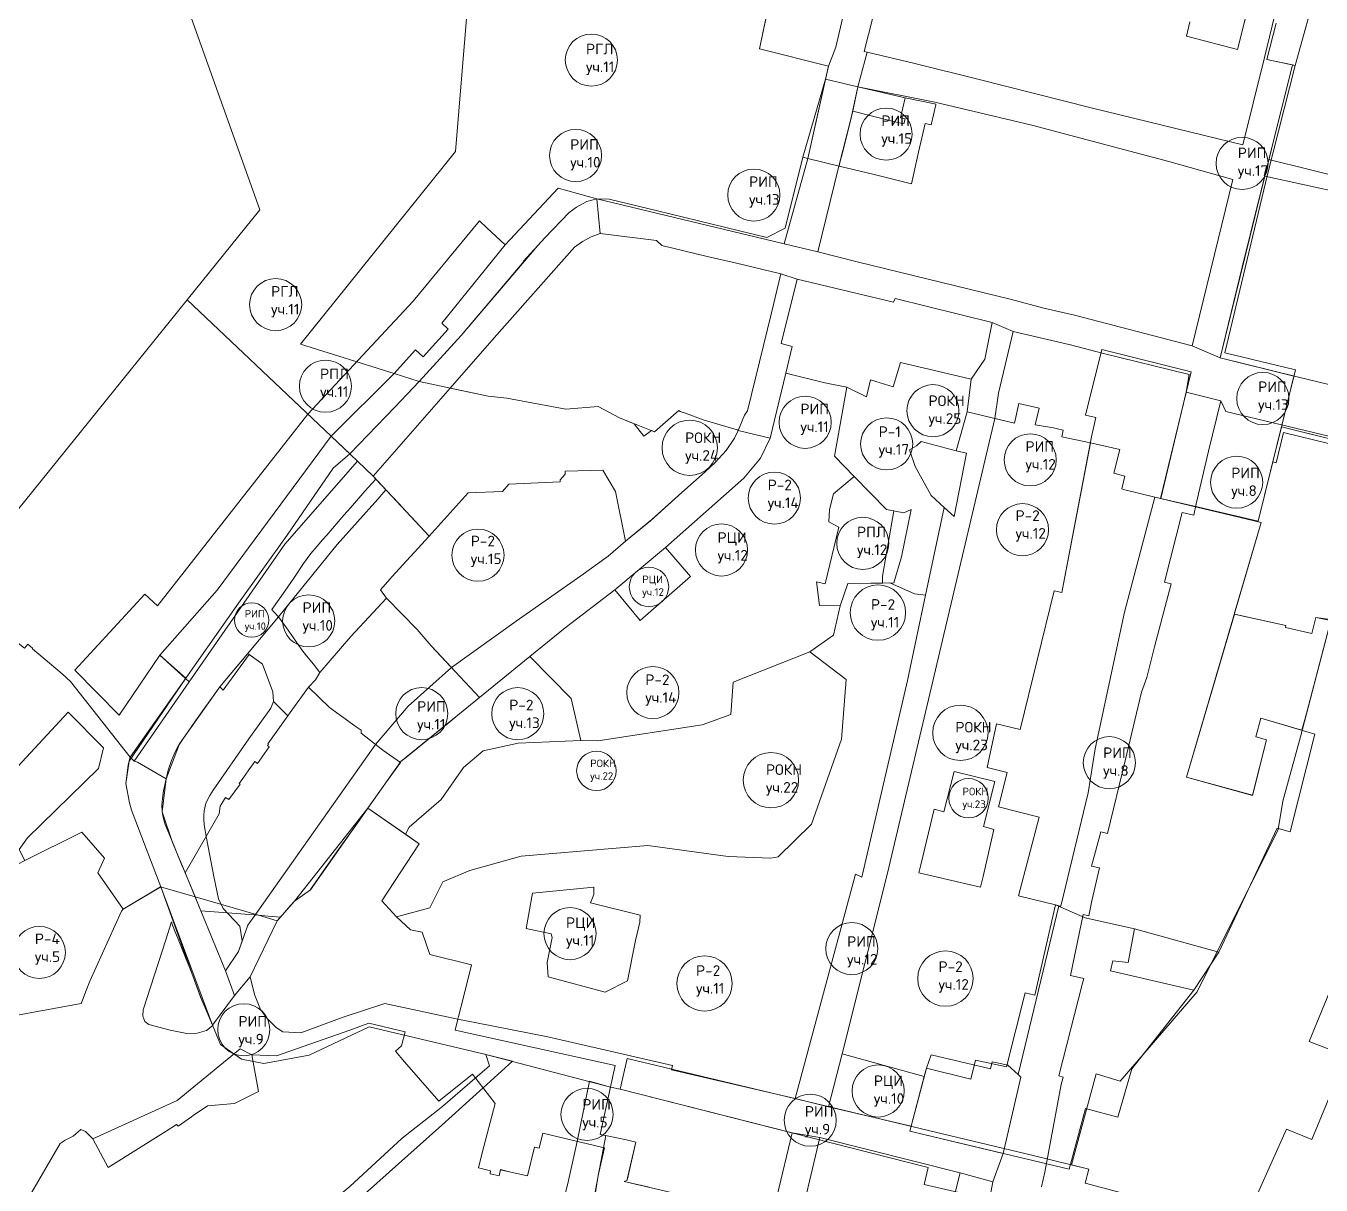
# Model space of a CAD drawing. Extents: x 1391407 to 1399948, y 354865 to 361044.
# Drawn here: x 1394071 to 1394866, y 359272 to 359984 of the extents above; entities that cross this region are included whole.
import ezdxf

# ---------------------------------------------------------------- set-up
doc = ezdxf.new("R2010")
doc.units = 0
doc.header["$MEASUREMENT"] = 0
doc.layers.add('Контура исторический центр для сайта', color=7, linetype='Continuous')
doc.styles.get("Standard").update_dxf_attribs({"font": 'simplex.shx'})

msp = doc.modelspace()

# ---------------------------------------------------------------- linework, layer by layer
at = {"layer": 'Контура исторический центр для сайта', "color": 76, "lineweight": 20, "true_color": 0x3f7f00}
for points in [[(1394139.73, 360243.56), (1394166.69, 360214.25), (1394170.24, 360217.33), (1394190.65, 360194.7), (1394146.72, 360154.32), (1394144.2, 360147.85), (1394179.94, 360036.17), (1394159.17, 360026.77), (1394214.73, 359871.06), (1394170.07, 359815.82), (1394025.5, 359637.01)], [(1394070.33, 359471.47), (1394105.27, 359489.01), (1394119.25, 359472.94), (1394115.17, 359464), (1394130.73, 359441.65), (1394153.77, 359455.37), (1394135.85, 359502.41), (1394134.66, 359507.04), (1394132.47, 359518.91), (1394134.43, 359532.59), (1394169.13, 359583.41), (1394153.19, 359597.64), (1394128.28, 359560.83), (1394101.1, 359588.33), (1394143.96, 359635), (1394151.91, 359627.94), (1394244.13, 359745.64), (1394308.76, 359815.04), (1394349.48, 359864.38), (1394354, 359860.02), (1394365.4, 359849.69), (1394397.91, 359884.46), (1394421.53, 359877.79), (1394429.3, 359877.74), (1394458.99, 359870.5), (1394526.05, 359854.15), (1394537.33, 359859.77), (1394548.16, 359903.4), (1394562.04, 359951.39), (1394563.91, 359959.24), (1394521.47, 359969.94), (1394525.7, 359989.42)], [(1394207.3, 359598.73), (1394190.03, 359578.16), (1394165.38, 359543.11), (1394157.19, 359521.65), (1394154.59, 359501.33), (1394161.03, 359482.66), (1394168.55, 359464.55), (1394178.47, 359440.67), (1394193.63, 359403.71), (1394201.51, 359415.57), (1394203.74, 359422.19), (1394202.33, 359431.18), (1394192.23, 359442.09), (1394189.19, 359448.07), (1394186.47, 359461.62), (1394182.01, 359485.27), (1394180.52, 359493.38), (1394180.27, 359496.87), (1394180.27, 359499.13), (1394180.44, 359502.01), (1394181.44, 359506.74), (1394183.92, 359511.36), (1394185.97, 359514.74), (1394207.98, 359546.26), (1394221.43, 359565.16), (1394222.96, 359569.16), (1394222.67, 359575.13), (1394216.35, 359592), (1394213.91, 359593.86), (1394207.3, 359598.73)], [(1394022.3, 359482.1), (1394097.02, 359562.59), (1394118.73, 359540.62), (1394115.61, 359528.1), (1394071.96, 359485.38), (1394066.84, 359478.21)]]:
    msp.add_lwpolyline(points, dxfattribs=at)
at = {"layer": 'Контура исторический центр для сайта', "color": 55, "lineweight": 20, "true_color": 0xa5a552}
for points in [[(1394239.54, 359788.6), (1394334.76, 359906.99), (1394345.41, 360035.96)], [(1394526.99, 359995.24), (1394524.41, 359983.62), (1394521.47, 359969.94), (1394563.91, 359959.24), (1394562.04, 359951.39), (1394551.24, 359902.64), (1394548.16, 359903.4), (1394537.33, 359859.77), (1394526.05, 359854.15), (1394458.99, 359870.5), (1394429.3, 359877.74), (1394421.53, 359877.79), (1394397.91, 359884.46), (1394365.4, 359849.69), (1394326.45, 359801.52), (1394330.32, 359797.79), (1394314.93, 359780.89), (1394310.23, 359785.2), (1394297.11, 359770.55), (1394239.54, 359788.6)], [(1394820.41, 359990.69), (1394815.19, 359969.57), (1394785.33, 359977.33), (1394783.75, 359977.7)], [(1394783.75, 359977.7), (1394785.89, 359986.56)], [(1394578.79, 359931.64), (1394581.98, 359946.63), (1394610.91, 359939.88), (1394608.22, 359927.59), (1394610.94, 359926.97), (1394610.26, 359923.98), (1394604.58, 359925.24), (1394578.79, 359931.64)], [(1394570.52, 359897.9), (1394570.81, 359900.25), (1394572.46, 359906.2), (1394578.09, 359928.32), (1394578.79, 359931.64), (1394604.58, 359925.24), (1394610.26, 359923.98), (1394610.94, 359926.97), (1394608.22, 359927.59), (1394610.91, 359939.88), (1394629.09, 359936.14), (1394629.92, 359935.94), (1394629.83, 359935.55), (1394626.92, 359923.23), (1394626.08, 359923.43), (1394623.28, 359924.11), (1394619.23, 359906.43), (1394614.87, 359887.13), (1394591.91, 359892.89), (1394570.52, 359897.9)], [(1394025.5, 359637.01), (1394170.07, 359815.82), (1394258.43, 359732.09), (1394188.44, 359637.59), (1394153.19, 359597.64), (1394171.36, 359581.29), (1394137.54, 359532.62), (1394135.13, 359534.96), (1394098.38, 359581.53), (1394093.32, 359586.13), (1394074.97, 359601.5), (1394075.08, 359601.9), (1394072.19, 359604.4), (1394070.14, 359601.97), (1394046.38, 359620.62), (1394025.5, 359637.01)], [(1394902.86, 359713.51), (1394895.47, 359715.12), (1394897.58, 359724.13), (1394880.81, 359728.26), (1394880.09, 359725.31), (1394843.42, 359734.37), (1394838.84, 359715.79), (1394836.78, 359716.3), (1394827.83, 359679.98), (1394791.2, 359688.55), (1394771.52, 359693.01), (1394829.57, 359679.15), (1394813.08, 359622.88), (1394844.86, 359615.89), (1394844.6, 359614.63), (1394860.66, 359610.91), (1394863.29, 359620.71), (1394879.88, 359618.48), (1394902.86, 359713.51)], [(1394842.08, 359737.79), (1394836.78, 359716.3), (1394838.84, 359715.79), (1394843.42, 359734.37), (1394880.09, 359725.31), (1394880.81, 359728.26), (1394842.08, 359737.79)], [(1394222.05, 359625.59), (1394230.08, 359636.87), (1394235.6, 359644.91), (1394241.5, 359654.01), (1394245.95, 359660.05), (1394249.81, 359664.62), (1394253.2, 359668.49), (1394255.75, 359671.41), (1394266.3, 359683.51), (1394270.29, 359688.11), (1394279.1, 359698.32), (1394285.96, 359705.77), (1394295.76, 359695.26), (1394296.51, 359694.45), (1394302.43, 359688.1), (1394303.94, 359686.48), (1394307.59, 359682.57), (1394318.58, 359670.77), (1394295.75, 359645.71), (1394294.72, 359644.41), (1394288.71, 359637.83), (1394292.55, 359632.65), (1394270.59, 359609.03), (1394251.49, 359587.05), (1394247.58, 359592), (1394243.41, 359597.28), (1394240.48, 359600.99), (1394240.14, 359601.42), (1394235.31, 359608.35), (1394232.46, 359612.31), (1394231.03, 359614.31), (1394226.11, 359621.14), (1394222.98, 359624.39), (1394222.05, 359625.59)], [(1394244.49, 359578), (1394248.89, 359582.51), (1394251.49, 359587.05), (1394270.59, 359609.03), (1394292.55, 359632.65), (1394311.29, 359613.32), (1394319.86, 359603.43), (1394349.6, 359571.61), (1394336.31, 359560.78), (1394328.9, 359554.74), (1394325.08, 359551.63), (1394321.58, 359548.77), (1394303.97, 359534.42), (1394301.3, 359532.24), (1394301, 359531.81), (1394290.22, 359539.34), (1394276.93, 359549.8), (1394276.8, 359551.53), (1394273.88, 359553.7), (1394257.42, 359565.56), (1394244.49, 359578)], [(1394824.36, 359511.59), (1394783.72, 359522.71), (1394813.15, 359622.86), (1394844.86, 359615.89), (1394844.6, 359614.63), (1394860.67, 359611), (1394863.29, 359620.71), (1394872.34, 359619), (1394857.56, 359561.81), (1394854.57, 359551.54), (1394829.37, 359558.85), (1394826.36, 359547.45), (1394832.85, 359545.65), (1394824.37, 359511.59), (1394824.36, 359511.59)], [(1395101.25, 359558.43), (1395106.43, 359589.74), (1395106.08, 359590.89), (1394956.52, 359610.09), (1394956.19, 359607.92), (1394872.34, 359619), (1394853.86, 359547.45), (1394842.84, 359507.99), (1394840.16, 359490.62), (1394790.42, 359390.78), (1394743.02, 359336.06), (1394728.34, 359340.55), (1394713.09, 359284.7), (1394723.87, 359282.08), (1394721.56, 359273.43), (1394818.82, 359247.66), (1394845.09, 359306.58), (1394860.64, 359300.14), (1394882.05, 359351.68), (1394859.17, 359360.44), (1394911.89, 359489), (1394959.73, 359469.58), (1395055.83, 359517.38), (1395101.25, 359558.43)], [(1394190.03, 359578.16), (1394192.15, 359576.18), (1394208.02, 359598.13), (1394213.91, 359593.86), (1394216.35, 359592.09), (1394222.67, 359575.13), (1394222.96, 359569.16), (1394231.79, 359560.37), (1394219.61, 359543.16), (1394219.91, 359542.88), (1394219.34, 359542.08), (1394220.48, 359541.26), (1394213.29, 359531.06), (1394211.62, 359532.31), (1394210.08, 359530.2), (1394207.95, 359527.2), (1394205.64, 359523.9), (1394204.15, 359521.81), (1394202.07, 359518.77), (1394202.49, 359518.47), (1394195.56, 359508.93), (1394193.65, 359510.31), (1394191.31, 359506.52), (1394190.32, 359504.8), (1394189.62, 359500.11), (1394168.8, 359463.94), (1394168.55, 359464.55), (1394166.81, 359468.74), (1394159.71, 359485.83), (1394156.61, 359493.68), (1394155.66, 359496.57), (1394155.05, 359499.08), (1394154.62, 359501.4), (1394154.38, 359505.44), (1394154.79, 359509.65), (1394155.45, 359514.22), (1394157.17, 359521.56), (1394158.46, 359526.96), (1394160.44, 359533), (1394162.42, 359537.81), (1394164.01, 359540.85), (1394165.27, 359542.95), (1394168.24, 359547.32), (1394170.22, 359550.23), (1394175.18, 359557.39), (1394190.03, 359578.16)], [(1394281.03, 359503.69), (1394281.05, 359503.67), (1394282.92, 359506.31), (1394290.5, 359516.99), (1394291.94, 359519.02), (1394301, 359531.81), (1394290.22, 359539.34), (1394276.93, 359549.8), (1394276.8, 359551.53), (1394273.88, 359553.7), (1394257.42, 359565.56), (1394244.49, 359578), (1394233.27, 359562.46), (1394231.79, 359560.37), (1394219.61, 359543.16), (1394219.91, 359542.88), (1394219.34, 359542.08), (1394220.48, 359541.26), (1394213.29, 359531.06), (1394211.62, 359532.31), (1394210.08, 359530.2), (1394207.95, 359527.2), (1394205.64, 359523.9), (1394204.15, 359521.81), (1394202.07, 359518.77), (1394202.49, 359518.47), (1394195.56, 359508.93), (1394193.65, 359510.31), (1394191.31, 359506.52), (1394190.32, 359504.8), (1394189.62, 359500.11), (1394168.8, 359463.94), (1394174.68, 359449.79), (1394174.92, 359449.21), (1394213.81, 359437.88), (1394219.77, 359437.41), (1394227.3, 359436.81), (1394233.6, 359443.89), (1394235.9, 359446.46), (1394281.03, 359503.69)], [(1394336.25, 359374), (1394336.77, 359375.74), (1394339.7, 359387.68), (1394344.57, 359407.49), (1394318.98, 359413.83), (1394314.33, 359427.42), (1394307.13, 359428.9), (1394298.65, 359437.04), (1394289.65, 359446.81), (1394312.47, 359481.78), (1394281.05, 359503.67), (1394272.94, 359492.22), (1394265.48, 359481.69), (1394256.69, 359469.28), (1394245.69, 359453.76), (1394245.71, 359453.46), (1394235.9, 359446.46), (1394225.28, 359434.54), (1394213.81, 359437.88), (1394178.47, 359440.67), (1394174.92, 359449.21), (1394153.76, 359455.37), (1394130.73, 359441.65), (1394129.74, 359440.49), (1394110.22, 359397.51), (1394108, 359391.68), (1394105.7, 359385.72), (1394105.04, 359383.8), (1394039.91, 359371.83)], [(1394256.69, 359469.28), (1394265.48, 359481.69), (1394272.94, 359492.22), (1394281.05, 359503.67), (1394281.03, 359503.69), (1394235.9, 359446.46), (1394245.71, 359453.46), (1394245.69, 359453.76), (1394256.69, 359469.28)], [(1394961.75, 359468.77), (1394910.9, 359339.83), (1394882.05, 359351.68), (1394859.17, 359360.44), (1394911.89, 359489), (1394961.75, 359468.77)], [(1394174.92, 359449.21), (1394178.47, 359440.67), (1394213.81, 359437.88), (1394174.92, 359449.21)], [(1394142.85, 359376), (1394142.97, 359379.74), (1394156.9, 359422.86), (1394160.44, 359433.87), (1394161.05, 359431.92), (1394172.91, 359402.31), (1394178.49, 359387.29), (1394185.7, 359370.2), (1394181.81, 359367.09), (1394176.28, 359365.56), (1394169.9, 359365.24), (1394159.57, 359367.41), (1394146.59, 359370.91), (1394144.09, 359372.76), (1394142.85, 359376)], [(1394227.3, 359436.81), (1394219.77, 359437.41), (1394213.81, 359437.88), (1394225.28, 359434.54), (1394227.3, 359436.81)], [(1394751.78, 359429.52), (1394803.67, 359415.24), (1394788.36, 359391.82), (1394737.13, 359403.86), (1394738.45, 359409.82), (1394748.02, 359408.86), (1394751.78, 359429.52)], [(1394074.63, 359267.79), (1394092.03, 359297.76), (1394095.03, 359299.8), (1394100.11, 359302.34), (1394104.64, 359306.33), (1394107.55, 359305.16), (1394112.05, 359300.53), (1394163.83, 359324.2), (1394202.58, 359355.95), (1394209.77, 359352.2), (1394224.99, 359351.51), (1394269.93, 359367.42), (1394281.6, 359371.56), (1394303.89, 359366.29), (1394301.74, 359357.67), (1394297.97, 359354.35), (1394303.45, 359347.81), (1394324.52, 359323.66), (1394345.25, 359340.29), (1394359.24, 359322.33), (1394351.28, 359292.01), (1394349.05, 359282.7), (1394356.4, 359280.93), (1394356.03, 359279.2), (1394361.6, 359277.84), (1394362.55, 359281.7), (1394368.89, 359280.16), (1394379.01, 359277.92), (1394383.3, 359295.42), (1394386.29, 359294.8), (1394388.48, 359304.17), (1394425.32, 359295.22), (1394426.34, 359295.01), (1394422.43, 359278.07), (1394419.58, 359260.02)], [(1394453.84, 359270.84), (1394438.44, 359274.44), (1394440.26, 359275.17), (1394440.53, 359276.59), (1394445.62, 359298.57), (1394439.82, 359299.94), (1394427.92, 359302.47), (1394423.7, 359303.36), (1394432.83, 359345.71), (1394334.72, 359367.31), (1394336.25, 359374)], [(1394121.47, 359283.06), (1394112.05, 359300.53), (1394163.83, 359324.2), (1394202.58, 359355.95), (1394209.77, 359352.2), (1394213.85, 359329.72), (1394199.06, 359322.38), (1394182.46, 359320.81), (1394173.79, 359314.85), (1394172.71, 359314.12), (1394164.48, 359308.46), (1394163.44, 359309.51), (1394157.19, 359305.35), (1394121.47, 359283.06)]]:
    msp.add_lwpolyline(points, dxfattribs=at)
at = {"layer": 'Контура исторический центр для сайта', "color": 37, "lineweight": 20, "true_color": 0x7f5f3f}
for points in [[(1394557.29, 359845.29), (1394570.05, 359897.17), (1394578.09, 359928.32), (1394581.97, 359946.63), (1394587.65, 359967.98), (1394585.9, 359968.41), (1394604, 360040.02)], [(1394844.22, 360016.37), (1394831.57, 359964.6), (1394824.71, 359936.51), (1394818.34, 359910.97), (1394794.86, 359916.66), (1394725.17, 359933.79), (1394655.64, 359951.39), (1394616.93, 359960.87), (1394587.65, 359967.98), (1394581.97, 359946.63), (1394629.23, 359937.15), (1394688.74, 359923.1), (1394772.88, 359900.81), (1394812.29, 359889.78), (1394787.33, 359787.59), (1394804.39, 359780.27), (1394804.39, 359780.28)], [(1394804.39, 359780.28), (1394831.9, 359891.73), (1394834.37, 359901.95), (1394848.94, 359960.05), (1394850.58, 359959.7), (1394864.69, 360010.74)], [(1394575.45, 360001.01), (1394568.46, 359970.93), (1394563.91, 359959.24), (1394551.24, 359902.64), (1394536.7, 359850.2), (1394557.29, 359845.29)], [(1394971.27, 359988.91), (1395093.5, 359958.53), (1395075.5, 359885.18), (1395078.6, 359884.41), (1395069.65, 359847.95), (1394975.87, 359871.87), (1394903.61, 359888.71), (1394902.67, 359884.93), (1394859.05, 359895.8), (1394834.37, 359901.95), (1394831.9, 359891.73), (1394880.63, 359881.03), (1394916.08, 359872.6), (1394957.78, 359861.37), (1394970.88, 359858.29), (1394970.51, 359856.69), (1395008.44, 359847.07), (1395007.78, 359844.66), (1395063.01, 359831.18), (1395053.52, 359790.48), (1395041.08, 359742.35), (1395035.8, 359723.11), (1395050.21, 359719.52)], [(1394199.05, 359388.71), (1394193.63, 359403.71), (1394178.47, 359440.67), (1394168.55, 359464.55), (1394161.03, 359482.66), (1394154.59, 359501.33), (1394157.19, 359521.65), (1394165.38, 359543.11), (1394190.03, 359578.16), (1394226.11, 359621.14), (1394262.11, 359665.56), (1394287.05, 359693.51), (1394292.12, 359699.16), (1394284.23, 359707.64), (1394331.5, 359761.64), (1394358.57, 359792.56), (1394407.96, 359848.13), (1394412.79, 359851.6), (1394418.07, 359854.44), (1394423.71, 359856.63), (1394421.53, 359877.79), (1394415.51, 359876.14), (1394409.08, 359872.83), (1394404.72, 359869.5), (1394389.64, 359853.92), (1394385.33, 359849.17), (1394338.39, 359793.89), (1394312.59, 359765.71), (1394297.48, 359749.82), (1394269.88, 359721.23), (1394259.66, 359712.36), (1394231.46, 359671.23), (1394201.55, 359629.62), (1394169.13, 359583.41), (1394135.13, 359534.96), (1394133.73, 359530.22), (1394132.47, 359518.91), (1394134.66, 359507.04), (1394135.85, 359502.41), (1394153.77, 359455.37), (1394161.4, 359434.21), (1394172.91, 359402.31), (1394178.46, 359387.4), (1394185.65, 359370.31), (1394199.05, 359388.71)], [(1394199.05, 359388.71), (1394193.63, 359403.71), (1394178.47, 359440.67), (1394168.55, 359464.55), (1394161.03, 359482.66), (1394154.59, 359501.33), (1394157.19, 359521.65), (1394165.38, 359543.11), (1394190.03, 359578.16), (1394226.11, 359621.14), (1394262.11, 359665.56), (1394287.05, 359693.51), (1394292.12, 359699.16), (1394284.23, 359707.64), (1394331.5, 359761.64), (1394358.57, 359792.56), (1394407.96, 359848.13), (1394412.79, 359851.6), (1394418.07, 359854.44), (1394423.71, 359856.63), (1394421.53, 359877.79), (1394415.51, 359876.14), (1394409.08, 359872.83), (1394404.72, 359869.5), (1394389.64, 359853.92), (1394385.33, 359849.17), (1394338.39, 359793.89), (1394312.59, 359765.71), (1394297.48, 359749.82), (1394269.88, 359721.23), (1394259.66, 359712.36), (1394231.46, 359671.23), (1394201.55, 359629.62), (1394169.13, 359583.41), (1394134.43, 359532.59), (1394133.73, 359530.22), (1394132.47, 359518.91), (1394134.66, 359507.04), (1394135.85, 359502.41), (1394153.77, 359455.37), (1394185.65, 359370.31), (1394199.05, 359388.71)], [(1394876.21, 359762.68), (1394852.47, 359768.26), (1394804.39, 359780.28), (1394787.33, 359787.59), (1394715.02, 359806.32), (1394696.16, 359810.68), (1394676.32, 359815.94), (1394581.46, 359839.26), (1394557.29, 359845.29), (1394536.7, 359850.2), (1394421.53, 359877.79), (1394423.71, 359856.63), (1394458.23, 359852.19), (1394461.61, 359849.13), (1394489.36, 359842.54), (1394506.49, 359838.45), (1394534.72, 359831.75), (1394544.69, 359828.6), (1394603.81, 359814.46), (1394604.8, 359816.67), (1394664.36, 359801.99), (1394677.35, 359796.39), (1394695.74, 359792.1), (1394712.51, 359788.22), (1394732.06, 359783.18), (1394785.45, 359770.04), (1394783.53, 359759.12), (1394804.92, 359753.79), (1394807.87, 359747.25), (1395013.13, 359698.03)], [(1394208.74, 359400.18), (1394225.28, 359434.54), (1394235.9, 359446.47), (1394245.71, 359453.48), (1394281.03, 359503.69), (1394301.3, 359532.24), (1394336.31, 359560.78), (1394349.6, 359571.61), (1394380.42, 359596.73), (1394402.17, 359614.47), (1394432.77, 359637.77), (1394463.77, 359663.77), (1394511.82, 359706.3), (1394522.2, 359718.67), (1394528.02, 359730.87), (1394537.77, 359770.78), (1394541.64, 359787.21), (1394534.79, 359788.92), (1394544.69, 359828.6), (1394534.72, 359831.75), (1394528.92, 359807.95), (1394514.21, 359747.57), (1394512.39, 359744.93), (1394508.38, 359735.67), (1394506.08, 359730.88), (1394501, 359723.39), (1394494.26, 359715.96), (1394488.15, 359710.25), (1394473.88, 359697.42), (1394454.51, 359680.19), (1394439.15, 359667.73), (1394428.59, 359658.48), (1394411.79, 359646.44), (1394372.1, 359618.41), (1394332.29, 359590.13), (1394305.72, 359566.27), (1394285.77, 359542.84), (1394211.94, 359438.42), (1394207.29, 359431.85), (1394201.51, 359415.57), (1394193.63, 359403.71), (1394199.05, 359388.71), (1394208.74, 359400.18)], [(1394563.96, 359320.26), (1394572.24, 359352.78), (1394600.21, 359463.8), (1394666.06, 359742.99), (1394668.33, 359758.61), (1394677.35, 359796.39), (1394664.36, 359801.99), (1394659.95, 359779.33), (1394651.44, 359767.21), (1394649.12, 359747.02), (1394642.36, 359723.09), (1394648.68, 359721.57), (1394641.03, 359682.76), (1394634.97, 359688.3), (1394623.55, 359634.54), (1394612.38, 359581.98), (1394584.31, 359461.33), (1394580.43, 359463.18), (1394543.53, 359325.29), (1394563.96, 359320.26)], [(1394563.96, 359320.26), (1394572.24, 359352.78), (1394600.21, 359463.8), (1394666.06, 359742.99), (1394668.33, 359758.61), (1394677.35, 359796.39), (1394664.36, 359801.99), (1394659.95, 359779.33), (1394651.44, 359767.21), (1394649.12, 359747.02), (1394642.36, 359723.09), (1394648.68, 359721.57), (1394641.03, 359682.76), (1394634.97, 359688.3), (1394623.55, 359634.54), (1394612.38, 359581.98), (1394584.31, 359461.33), (1394580.43, 359463.18), (1394543.53, 359325.29), (1394563.96, 359320.26)], [(1394694.73, 359271.12), (1394696.77, 359280.1), (1394706.87, 359334.05), (1394708.02, 359338.53), (1394705.42, 359339.24), (1394719.97, 359396.16), (1394720.78, 359399.12), (1394712.45, 359400.98), (1394720.39, 359438.44), (1394723.85, 359437.65), (1394725.53, 359446.79), (1394730.34, 359467), (1394725.42, 359468.13), (1394731.16, 359489.17), (1394735.34, 359488.06), (1394746.16, 359532.73), (1394756.21, 359574.85), (1394759.48, 359583.93), (1394764.19, 359602.82), (1394774.32, 359641.47), (1394770.2, 359642.41), (1394781.14, 359685.16), (1394788.22, 359683.63), (1394789.77, 359690.56), (1394797.24, 359722.94), (1394804.92, 359753.79), (1394783.53, 359759.12), (1394767.94, 359693.87), (1394764.34, 359694.64), (1394745.59, 359623.97), (1394727.75, 359540.17), (1394723.37, 359513.09), (1394706.67, 359443.48), (1394705.41, 359443.79), (1394680.34, 359340.08), (1394682.03, 359338.54), (1394671.14, 359291.65), (1394664.76, 359274.12), (1394653.12, 359211.28)], [(1394436.06, 359331.11), (1394541.61, 359304.21), (1394558.61, 359301.5), (1394644.71, 359279.72), (1394664.76, 359274.12), (1394671.14, 359291.65), (1394613.86, 359305.42), (1394614.76, 359308.45), (1394563.96, 359320.26), (1394543.53, 359325.29), (1394467.48, 359343.07), (1394468.09, 359345.59), (1394391.52, 359363.19), (1394336.25, 359374), (1394291.49, 359383.7), (1394265.84, 359375.31), (1394239.8, 359365.61), (1394228.72, 359366.23), (1394224.66, 359368.9), (1394218.87, 359374.61), (1394215.1, 359380.1), (1394211.46, 359389.22), (1394208.74, 359400.18), (1394199.05, 359388.71), (1394185.65, 359370.31), (1394190.6, 359358.56), (1394203.5, 359349.44), (1394217.16, 359346.82), (1394245.03, 359352), (1394281.81, 359369.41), (1394353.49, 359352.49), (1394429.94, 359332.42), (1394436.06, 359331.11)], [(1394436.06, 359331.11), (1394541.61, 359304.21), (1394558.61, 359301.5), (1394644.71, 359279.72), (1394664.76, 359274.12), (1394671.14, 359291.65), (1394613.86, 359305.42), (1394614.76, 359308.45), (1394563.96, 359320.26), (1394543.53, 359325.29), (1394467.48, 359343.07), (1394468.09, 359345.59), (1394391.52, 359363.19), (1394336.25, 359374), (1394291.49, 359383.7), (1394265.84, 359375.31), (1394239.8, 359365.61), (1394228.72, 359366.23), (1394224.66, 359368.9), (1394218.87, 359374.61), (1394215.1, 359380.1), (1394211.46, 359389.22), (1394208.74, 359400.18), (1394199.05, 359388.71), (1394185.65, 359370.31), (1394190.6, 359358.56), (1394203.5, 359349.44), (1394217.16, 359346.82), (1394245.03, 359352), (1394281.81, 359369.41), (1394353.49, 359352.49), (1394429.94, 359332.42), (1394436.06, 359331.11)], [(1394230.5, 359238.61), (1394236.5, 359231.44), (1394238.98, 359230.99), (1394326.53, 359309.1), (1394351.77, 359331.91), (1394369.81, 359348.21), (1394353.5, 359352.49), (1394355.8, 359345.38), (1394327.04, 359320.74), (1394323.9, 359318.21), (1394302.13, 359301.07), (1394269.87, 359271.35), (1394230.5, 359238.61)], [(1394416.74, 359246.74), (1394422.53, 359277.91), (1394427.11, 359302.64), (1394423.7, 359303.36), (1394429.94, 359332.42), (1394417.12, 359336.02), (1394409.61, 359299.03), (1394403.89, 359273.09), (1394391.57, 359224.92)], [(1394441.34, 358857.13), (1394452.34, 358880.42), (1394518.87, 359134.33), (1394544.09, 359240.01), (1394558.61, 359301.5), (1394541.61, 359304.21), (1394532.36, 359265.88), (1394516.89, 359199.92), (1394503.99, 359147.62), (1394500.1, 359148.58), (1394499.47, 359146.14), (1394498.67, 359142.25), (1394486.54, 359098.51), (1394483.29, 359092.84), (1394479.5, 359072.48), (1394475.79, 359056.1), (1394463.65, 359007.84), (1394459.25, 358991.86), (1394439.45, 358914), (1394433.12, 358889.12), (1394426.7, 358866.99), (1394422.28, 358864.47), (1394380.39, 358836.82)]]:
    msp.add_lwpolyline(points, dxfattribs=at)
at = {"layer": 'Контура исторический центр для сайта', "color": 7, "lineweight": 20}
for points in [[(1394312.59, 359765.71), (1394338.39, 359793.89), (1394376.86, 359839.35), (1394376.62, 359839.55), (1394385.33, 359849.17), (1394389.64, 359853.92), (1394404.72, 359869.5), (1394409.08, 359872.83), (1394415.51, 359876.14), (1394421.53, 359877.79), (1394429.3, 359877.74), (1394458.99, 359870.5), (1394526.05, 359854.15), (1394537.33, 359859.77), (1394548.16, 359903.4), (1394551.24, 359902.64), (1394570.52, 359897.9), (1394591.91, 359892.89), (1394614.87, 359887.13), (1394619.23, 359906.43), (1394623.28, 359924.11), (1394626.08, 359923.43), (1394626.92, 359923.23), (1394629.83, 359935.55), (1394629.92, 359935.94), (1394629.09, 359936.14), (1394610.91, 359939.88), (1394581.98, 359946.63), (1394562.04, 359951.39), (1394563.91, 359959.24), (1394521.47, 359969.94), (1394524.41, 359983.62), (1394526.99, 359995.24)], [(1394785.89, 359986.56), (1394783.75, 359977.7), (1394785.33, 359977.33), (1394815.19, 359969.57), (1394820.41, 359990.69)], [(1394838.9, 359985.75), (1394833.11, 359963.46), (1394850.58, 359959.7), (1394833.56, 359892.7), (1394807.33, 359783.36), (1394850.7, 359772.75), (1394827.83, 359679.98), (1394791.2, 359688.55), (1394764.37, 359694.64), (1394745.09, 359699.44), (1394744.04, 359699.67), (1394745.98, 359707.61), (1394739.17, 359709.34), (1394742.86, 359723.85), (1394729.41, 359727.04), (1394720.93, 359728.85), (1394707.2, 359731.8), (1394707.96, 359735.81), (1394704.64, 359736.55), (1394704.49, 359736.58), (1394702.1, 359737.18), (1394690.77, 359739.04), (1394693.32, 359749.35), (1394680.89, 359752.12), (1394678.21, 359740.09), (1394649.12, 359747.02), (1394651.44, 359767.21), (1394608.19, 359777.39), (1394603.55, 359762.43), (1394593.01, 359765.72), (1394589.74, 359766.73), (1394587.21, 359756.22), (1394575.21, 359762.14), (1394561.59, 359764.84), (1394537.77, 359770.78), (1394528.02, 359730.87), (1394508.38, 359735.67), (1394507.87, 359735.92), (1394486.88, 359742.24), (1394476.18, 359746.33), (1394472.74, 359747.28), (1394471.95, 359747.84), (1394463.86, 359740.75), (1394456.99, 359734.77), (1394435.55, 359743.29), (1394422.4, 359750.27), (1394402.51, 359748.69), (1394366.43, 359755.52), (1394354.91, 359756.6), (1394312.59, 359765.71)], [(1394838.84, 359985.76), (1394833.11, 359963.46), (1394848.94, 359960.05), (1394823.19, 359857.37), (1394817.94, 359835.89), (1394804.39, 359780.27), (1394849.76, 359768.95), (1394842.08, 359737.8), (1394906.48, 359721.94)], [(1394731.87, 359785.29), (1394786.54, 359771.52), (1394767.74, 359693.92), (1394829.57, 359679.15), (1394783.72, 359522.71), (1394824.32, 359511.41), (1394832.85, 359545.65), (1394826.36, 359547.46), (1394829.37, 359558.86), (1394862.67, 359549.19), (1394847.49, 359489.11), (1394839.47, 359491.43), (1394803.67, 359415.24), (1394751.78, 359429.52), (1394721.6, 359436.36), (1394703.27, 359444.3), (1394680.67, 359449.85), (1394693.37, 359498.1), (1394668.24, 359504.58), (1394673.64, 359525.5), (1394661.25, 359528.67), (1394667.07, 359555.37), (1394681.69, 359552.02), (1394702.5, 359637.23), (1394707.21, 359636.09), (1394725.44, 359731.75), (1394728.01, 359743.62), (1394721.7, 359745.09), (1394731.87, 359785.29)], [(1394137.54, 359532.62), (1394171.36, 359581.29), (1394230.01, 359665.7), (1394274.57, 359716.79), (1394284.23, 359707.64), (1394285.96, 359705.77), (1394279.1, 359698.32), (1394270.29, 359688.11), (1394266.3, 359683.51), (1394255.75, 359671.41), (1394253.2, 359668.49), (1394249.81, 359664.62), (1394245.95, 359660.05), (1394241.5, 359654.01), (1394235.6, 359644.91), (1394230.08, 359636.87), (1394222.05, 359625.59), (1394222.98, 359624.39), (1394226.11, 359621.14), (1394231.03, 359614.31), (1394232.46, 359612.31), (1394235.31, 359608.35), (1394240.14, 359601.42), (1394240.48, 359600.99), (1394243.41, 359597.28), (1394247.58, 359592), (1394251.49, 359587.05), (1394248.89, 359582.51), (1394244.49, 359578), (1394233.27, 359562.46), (1394231.79, 359560.37), (1394222.96, 359569.16), (1394222.67, 359575.13), (1394216.35, 359592), (1394213.91, 359593.86), (1394208.02, 359598.13), (1394192.15, 359576.18), (1394190.03, 359578.16), (1394175.18, 359557.39), (1394170.22, 359550.23), (1394168.24, 359547.32), (1394165.27, 359542.95), (1394164.01, 359540.85), (1394162.42, 359537.81), (1394160.44, 359533), (1394158.46, 359526.96), (1394157.19, 359521.65), (1394139.51, 359531.85), (1394137.54, 359532.62)], [(1394137.54, 359532.62), (1394171.36, 359581.29), (1394230.01, 359665.7), (1394274.57, 359716.79), (1394284.23, 359707.64), (1394285.96, 359705.77), (1394279.1, 359698.32), (1394270.29, 359688.11), (1394266.3, 359683.51), (1394255.75, 359671.41), (1394253.2, 359668.49), (1394249.81, 359664.62), (1394245.95, 359660.05), (1394241.5, 359654.01), (1394235.6, 359644.91), (1394230.08, 359636.87), (1394222.05, 359625.59), (1394222.98, 359624.39), (1394226.11, 359621.14), (1394231.03, 359614.31), (1394232.46, 359612.31), (1394235.31, 359608.35), (1394240.14, 359601.42), (1394240.48, 359600.99), (1394243.41, 359597.28), (1394247.58, 359592), (1394251.49, 359587.05), (1394248.89, 359582.51), (1394244.49, 359578), (1394233.27, 359562.46), (1394231.79, 359560.37), (1394222.96, 359569.16), (1394222.67, 359575.13), (1394216.35, 359592), (1394213.91, 359593.86), (1394208.02, 359598.13), (1394192.15, 359576.18), (1394190.03, 359578.16), (1394175.18, 359557.39), (1394170.22, 359550.23), (1394168.24, 359547.32), (1394165.27, 359542.95), (1394164.01, 359540.85), (1394162.42, 359537.81), (1394160.44, 359533), (1394158.46, 359526.96), (1394157.19, 359521.65), (1394139.51, 359531.85), (1394137.54, 359532.62)], [(1394703.27, 359444.3), (1394721.6, 359436.36), (1394751.78, 359429.52), (1394748.02, 359408.86), (1394738.45, 359409.82), (1394737.13, 359403.86), (1394788.36, 359391.82), (1394750.26, 359343.53), (1394741.67, 359313.99), (1394721.75, 359319.15), (1394711.65, 359281.91), (1394613.86, 359305.42), (1394624, 359344.01), (1394651.28, 359337.26), (1394654.19, 359348.96), (1394673.15, 359344.75), (1394684.66, 359390.27), (1394690.64, 359388.85), (1394703.27, 359444.3)], [(1394074.63, 359267.79), (1394092.03, 359297.76), (1394095.03, 359299.8), (1394100.11, 359302.34), (1394104.64, 359306.33), (1394107.55, 359305.16), (1394112.05, 359300.53), (1394121.47, 359283.06), (1394157.19, 359305.35), (1394163.44, 359309.51), (1394164.48, 359308.46), (1394172.71, 359314.12), (1394173.79, 359314.85), (1394182.46, 359320.81), (1394199.06, 359322.38), (1394213.85, 359329.72), (1394209.77, 359352.2), (1394224.99, 359351.51), (1394269.93, 359367.42), (1394281.6, 359371.56), (1394303.89, 359366.29), (1394301.74, 359357.67), (1394297.97, 359354.35), (1394303.45, 359347.81), (1394324.52, 359323.66), (1394345.25, 359340.29), (1394359.24, 359322.33), (1394351.28, 359292.01), (1394349.05, 359282.7), (1394356.4, 359280.93), (1394356.03, 359279.2), (1394361.6, 359277.84), (1394362.52, 359281.56), (1394368.89, 359280.16), (1394379.01, 359277.92), (1394383.3, 359295.42), (1394386.29, 359294.8), (1394388.48, 359304.17), (1394425.32, 359295.22), (1394426.34, 359295.01), (1394422.43, 359278.07), (1394419.58, 359260.02)], [(1394845.09, 359306.58), (1394860.64, 359300.14), (1394882.05, 359351.68), (1394910.9, 359339.83), (1394966.81, 359318.45), (1394869.22, 359058.55), (1394748.43, 359100.35), (1394676.53, 359113.88), (1394715.82, 359251.15), (1394622.65, 359272.52), (1394625.05, 359282.96), (1394436.06, 359331.11), (1394440.35, 359349.9), (1394689.64, 359290.45), (1394723.87, 359282.08), (1394721.56, 359273.43), (1394818.82, 359247.66), (1394845.09, 359306.58)]]:
    msp.add_lwpolyline(points, dxfattribs=at)
at = {"layer": 'Контура исторический центр для сайта', "color": 94, "lineweight": 20, "true_color": 0x00a500}
for points in [[(1394258.43, 359732.09), (1394297.11, 359770.55), (1394310.23, 359785.2), (1394314.93, 359780.89), (1394330.32, 359797.79), (1394326.45, 359801.52), (1394365.4, 359849.69), (1394397.91, 359884.46), (1394421.53, 359877.79), (1394415.51, 359876.14), (1394409.08, 359872.83), (1394404.72, 359869.5), (1394389.64, 359853.92), (1394385.33, 359849.17), (1394338.39, 359793.89), (1394312.59, 359765.71), (1394297.48, 359749.82), (1394269.88, 359721.23), (1394259.66, 359712.36), (1394231.46, 359671.23), (1394201.55, 359629.62), (1394169.13, 359583.41), (1394153.19, 359597.64), (1394188.44, 359637.59), (1394258.43, 359732.09)], [(1394258.43, 359732.09), (1394297.11, 359770.55), (1394312.59, 359765.71), (1394297.48, 359749.82), (1394269.88, 359721.23), (1394258.43, 359732.09)], [(1394571.11, 359627.85), (1394575.84, 359641.73), (1394597.06, 359641.92), (1394597.03, 359646.22), (1394604.05, 359686.24), (1394599.49, 359687.16), (1394579.67, 359707.36), (1394566.95, 359696.65), (1394564.5, 359687.07), (1394564.05, 359679.59), (1394570.15, 359676.17), (1394561.9, 359641.34), (1394556.5, 359642.67), (1394558.46, 359628.13), (1394571.11, 359627.85)], [(1394571.11, 359627.85), (1394575.84, 359641.73), (1394604.12, 359642.11), (1394608.74, 359658.05), (1394614.72, 359687.04), (1394610.15, 359685.01), (1394599.49, 359687.16), (1394579.67, 359707.36), (1394566.95, 359696.65), (1394564.5, 359687.07), (1394564.05, 359679.59), (1394570.15, 359676.17), (1394561.9, 359641.34), (1394556.5, 359642.67), (1394558.46, 359628.13), (1394571.11, 359627.85)]]:
    msp.add_lwpolyline(points, dxfattribs=at)
at = {"layer": 'Контура исторический центр для сайта', "color": 107, "lineweight": 20, "true_color": 0x3f7f4f}
for points in [[(1394297.11, 359770.55), (1394310.23, 359785.2), (1394314.93, 359780.89), (1394330.32, 359797.79), (1394326.45, 359801.52), (1394365.4, 359849.69), (1394397.91, 359884.46), (1394421.53, 359877.79), (1394415.51, 359876.14), (1394409.08, 359872.83), (1394404.72, 359869.5), (1394389.64, 359853.92), (1394385.33, 359849.17), (1394376.62, 359839.55), (1394376.86, 359839.35), (1394338.39, 359793.89), (1394312.59, 359765.71), (1394297.11, 359770.55)], [(1394153.19, 359597.64), (1394188.44, 359637.59), (1394258.43, 359732.09), (1394274.57, 359716.79), (1394230.01, 359665.7), (1394171.36, 359581.29), (1394153.19, 359597.64)]]:
    msp.add_lwpolyline(points, dxfattribs=at)
at = {"layer": 'Контура исторический центр для сайта', "color": 40, "lineweight": 20, "true_color": 0xf8d731}
msp.add_lwpolyline([(1394623.55, 359634.54), (1394634.97, 359688.3), (1394626.92, 359695.63), (1394617.15, 359713.48), (1394613.62, 359723.68), (1394617.89, 359726.23), (1394620.72, 359728.84), (1394642.36, 359723.09), (1394649.12, 359747.02), (1394651.44, 359767.21), (1394608.19, 359777.39), (1394603.55, 359762.43), (1394593.01, 359765.72), (1394589.74, 359766.73), (1394587.21, 359756.22), (1394575.21, 359762.14), (1394567.61, 359719.8), (1394579.67, 359707.36), (1394599.49, 359687.16), (1394604.05, 359686.24), (1394597.03, 359646.22), (1394597.06, 359641.92), (1394601.54, 359641.97), (1394616.75, 359635.35), (1394623.55, 359634.54)], dxfattribs=at)
at = {"layer": 'Контура исторический центр для сайта', "color": 140, "lineweight": 20, "true_color": 0x00bfff}
for points in [[(1394411.83, 359545.22), (1394422.22, 359545.12), (1394486.34, 359554.75), (1394503.85, 359561.22), (1394505.32, 359580.97), (1394552.39, 359599.64), (1394566.9, 359609.85), (1394571.11, 359627.85), (1394558.46, 359628.13), (1394556.5, 359642.67), (1394561.9, 359641.34), (1394570.15, 359676.17), (1394564.05, 359679.59), (1394564.5, 359687.07), (1394566.95, 359696.65), (1394579.67, 359707.36), (1394567.61, 359719.8), (1394575.21, 359762.14), (1394561.59, 359764.84), (1394537.77, 359770.78), (1394528.02, 359730.87), (1394522.2, 359718.67), (1394511.82, 359706.3), (1394463.77, 359663.77), (1394479.19, 359645.91), (1394448.26, 359618.97), (1394432.77, 359637.77), (1394402.17, 359614.47), (1394380.42, 359596.73), (1394405.91, 359571.02), (1394411.83, 359545.22)], [(1394666.06, 359742.99), (1394600.21, 359463.8), (1394572.24, 359352.78), (1394622.63, 359338.81), (1394624, 359344.01), (1394627.01, 359352.12), (1394663.48, 359343.63), (1394664.48, 359347.95), (1394667.55, 359347.28), (1394674.08, 359345.79), (1394680.34, 359340.08), (1394705.41, 359443.79), (1394703.27, 359444.3), (1394680.67, 359449.85), (1394693.37, 359498.1), (1394668.24, 359504.58), (1394673.64, 359525.5), (1394661.25, 359528.67), (1394667.07, 359555.37), (1394681.69, 359552.02), (1394702.5, 359637.23), (1394707.21, 359636.09), (1394724.73, 359728.03), (1394707.2, 359731.8), (1394707.96, 359735.81), (1394704.64, 359736.55), (1394704.49, 359736.58), (1394702.1, 359737.18), (1394690.77, 359739.04), (1394693.32, 359749.35), (1394680.89, 359752.12), (1394678.21, 359740.09), (1394666.06, 359742.99)], [(1394332.29, 359590.13), (1394372.1, 359618.41), (1394411.79, 359646.44), (1394428.59, 359658.48), (1394439.15, 359667.73), (1394433, 359698.04), (1394425.26, 359711.32), (1394402.21, 359710.56), (1394402.28, 359708.68), (1394399.01, 359705.32), (1394399.09, 359703.99), (1394367.58, 359702.68), (1394363.72, 359698.1), (1394342.52, 359697.28), (1394318.58, 359670.77), (1394295.75, 359645.71), (1394294.72, 359644.41), (1394288.71, 359637.83), (1394292.55, 359632.65), (1394311.29, 359613.32), (1394319.86, 359603.43), (1394332.29, 359590.13)], [(1394391.52, 359363.19), (1394468.09, 359345.59), (1394467.48, 359343.07), (1394543.53, 359325.29), (1394580.43, 359463.18), (1394584.31, 359461.33), (1394612.38, 359581.98), (1394623.55, 359634.54), (1394616.75, 359635.35), (1394601.54, 359641.97), (1394597.06, 359641.92), (1394575.84, 359641.73), (1394571.11, 359627.85), (1394566.9, 359609.85), (1394552.39, 359599.64), (1394574.75, 359582.58), (1394571.8, 359546.1), (1394553.41, 359493.91), (1394532.91, 359473.72), (1394528.51, 359472.99), (1394502.27, 359473.91), (1394452.97, 359480.7), (1394375.17, 359474.18), (1394343.54, 359465.46), (1394327.02, 359458.43), (1394319.05, 359442.46), (1394298.65, 359437.04), (1394307.13, 359428.9), (1394314.33, 359427.42), (1394318.98, 359413.83), (1394344.57, 359407.49), (1394339.7, 359387.68), (1394336.77, 359375.74), (1394336.25, 359374), (1394391.52, 359363.19)], [(1394304.06, 359487.64), (1394306.45, 359491.95), (1394325.93, 359508.96), (1394339.7, 359528.71), (1394351.74, 359538.89), (1394373.29, 359543.5), (1394411.83, 359545.22), (1394405.91, 359571.02), (1394380.42, 359596.73), (1394349.6, 359571.61), (1394336.31, 359560.78), (1394301.3, 359532.24), (1394281.03, 359503.69), (1394304.06, 359487.64)], [(1394628.76, 359502.96), (1394634.71, 359501.42), (1394641.11, 359526.13), (1394665.97, 359520.02), (1394659.1, 359492.44), (1394665.49, 359490.63), (1394658.83, 359461.8), (1394657.31, 359455.24), (1394619.42, 359464.02), (1394620.66, 359468.87), (1394628.76, 359502.96)], [(1394445.47, 359422.31), (1394448.08, 359433.74), (1394448.22, 359438.03), (1394417.67, 359445.48), (1394419.83, 359450.68), (1394419.81, 359455.13), (1394382.12, 359451.46), (1394378.19, 359429.7), (1394393.68, 359426.52), (1394394.14, 359424.27), (1394391.19, 359408.94), (1394391.65, 359400.15), (1394426.68, 359390.7), (1394440.43, 359397.54), (1394445.47, 359422.31)]]:
    msp.add_lwpolyline(points, dxfattribs=at)
at = {"layer": 'Контура исторический центр для сайта', "color": 14, "lineweight": 20, "true_color": 0xa50000}
for points in [[(1394284.23, 359707.64), (1394331.5, 359761.64), (1394354.91, 359756.6), (1394366.43, 359755.51), (1394402.51, 359748.69), (1394422.39, 359750.27), (1394435.55, 359743.29), (1394444.47, 359739.69), (1394450.48, 359732.05), (1394455.11, 359735.51), (1394456.99, 359734.77), (1394463.86, 359740.75), (1394471.95, 359747.84), (1394472.74, 359747.28), (1394476.18, 359746.33), (1394486.88, 359742.24), (1394507.87, 359735.92), (1394508.38, 359735.67), (1394506.08, 359730.88), (1394501, 359723.39), (1394494.26, 359715.96), (1394488.15, 359710.25), (1394473.88, 359697.42), (1394455.48, 359680.98), (1394439.15, 359667.73), (1394433, 359698.04), (1394425.26, 359711.32), (1394402.21, 359710.65), (1394402.27, 359708.68), (1394399.01, 359705.32), (1394399.09, 359703.99), (1394367.58, 359702.68), (1394363.73, 359698.1), (1394342.52, 359697.28), (1394318.58, 359670.77), (1394284.23, 359707.64)], [(1394641.03, 359682.76), (1394634.97, 359688.3), (1394626.92, 359695.63), (1394617.15, 359713.48), (1394613.62, 359723.68), (1394617.89, 359726.23), (1394620.72, 359728.84), (1394642.36, 359723.09), (1394648.68, 359721.57), (1394641.03, 359682.76)], [(1394351.74, 359538.89), (1394339.7, 359528.71), (1394325.93, 359508.96), (1394306.45, 359491.95), (1394304.06, 359487.64), (1394312.47, 359481.78), (1394289.65, 359446.81), (1394298.65, 359437.04), (1394319.05, 359442.46), (1394327.02, 359458.43), (1394343.54, 359465.46), (1394375.17, 359474.18), (1394452.97, 359480.7), (1394502.27, 359473.91), (1394528.51, 359472.99), (1394532.91, 359473.72), (1394553.41, 359493.91), (1394571.8, 359546.1), (1394574.75, 359582.59), (1394552.39, 359599.64), (1394505.32, 359580.97), (1394503.85, 359561.22), (1394486.34, 359554.75), (1394422.22, 359545.12), (1394411.83, 359545.22), (1394373.29, 359543.5), (1394351.74, 359538.89)], [(1394351.74, 359538.89), (1394339.7, 359528.71), (1394325.93, 359508.96), (1394306.45, 359491.95), (1394304.06, 359487.64), (1394312.47, 359481.78), (1394289.65, 359446.81), (1394298.65, 359437.04), (1394319.05, 359442.46), (1394327.02, 359458.43), (1394343.54, 359465.46), (1394375.17, 359474.18), (1394452.97, 359480.7), (1394502.27, 359473.91), (1394528.51, 359472.99), (1394532.91, 359473.72), (1394553.41, 359493.91), (1394571.8, 359546.1), (1394574.75, 359582.59), (1394552.39, 359599.64), (1394505.32, 359580.97), (1394503.85, 359561.22), (1394486.34, 359554.75), (1394422.22, 359545.12), (1394411.83, 359545.22), (1394373.29, 359543.5), (1394351.74, 359538.89)], [(1394628.76, 359502.96), (1394634.71, 359501.42), (1394641.11, 359526.13), (1394665.97, 359520.02), (1394659.1, 359492.44), (1394665.49, 359490.63), (1394658.83, 359461.8), (1394657.31, 359455.24), (1394619.42, 359464.02), (1394620.66, 359468.87), (1394628.76, 359502.96)], [(1394532.36, 359265.88), (1394541.61, 359304.21), (1394436.06, 359331.11), (1394429.96, 359332.42), (1394423.7, 359303.36), (1394427.92, 359302.47), (1394439.82, 359299.94), (1394445.62, 359298.57), (1394440.26, 359275.17), (1394438.44, 359274.44), (1394470.72, 359266.86)], [(1394544.09, 359240.01), (1394596.26, 359226.46), (1394587.73, 359190.82), (1394620.47, 359183.11), (1394644.71, 359279.72), (1394558.61, 359301.5), (1394544.09, 359240.01)]]:
    msp.add_lwpolyline(points, dxfattribs=at)
at = {"layer": 'Контура исторический центр для сайта', "color": 30, "lineweight": 20, "true_color": 0xff7f00}
for points in [[(1394432.77, 359637.77), (1394448.26, 359618.97), (1394479.19, 359645.91), (1394463.77, 359663.77), (1394432.77, 359637.77)], [(1394432.77, 359637.77), (1394448.26, 359618.97), (1394479.19, 359645.91), (1394463.77, 359663.77), (1394432.77, 359637.77)], [(1394445.47, 359422.31), (1394448.08, 359433.74), (1394448.22, 359438.03), (1394417.67, 359445.48), (1394419.83, 359450.68), (1394419.81, 359455.13), (1394382.12, 359451.46), (1394378.19, 359429.7), (1394393.68, 359426.52), (1394394.14, 359424.27), (1394391.19, 359408.94), (1394391.65, 359400.15), (1394426.68, 359390.7), (1394440.43, 359397.54), (1394445.47, 359422.31)], [(1394614.76, 359308.45), (1394563.96, 359320.26), (1394572.24, 359352.78), (1394622.63, 359338.81), (1394614.76, 359308.45)], [(1394614.76, 359308.45), (1394563.96, 359320.26), (1394572.24, 359352.78), (1394622.63, 359338.81), (1394614.76, 359308.45)]]:
    msp.add_lwpolyline(points, dxfattribs=at)
at = {"layer": 'Контура исторический центр для сайта', "color": 234, "lineweight": 20, "true_color": 0xa50052}
for points in [[(1394022.3, 359482.1), (1394049.61, 359460.96), (1394070.33, 359471.47), (1394066.84, 359478.21), (1394071.96, 359485.38), (1394115.61, 359528.1), (1394118.73, 359540.62), (1394097.02, 359562.59), (1394022.3, 359482.1)], [(1394039.91, 359371.83), (1394105.04, 359383.8), (1394105.7, 359385.72), (1394108, 359391.68), (1394110.22, 359397.51), (1394129.74, 359440.49), (1394130.73, 359441.65), (1394115.17, 359464), (1394119.25, 359472.94), (1394105.27, 359489.01), (1394070.33, 359471.47)]]:
    msp.add_lwpolyline(points, dxfattribs=at)
at = {"layer": 'Контура исторический центр для сайта', "color": 76, "lineweight": 0, "true_color": 0x3f7f00}
for centre in [(1394418.27, 359963.07), (1394224.36, 359812.89)]:
    msp.add_circle(centre, 16, dxfattribs=at)
at = {"layer": 'Контура исторический центр для сайта', "color": 37, "lineweight": 0, "true_color": 0x7f5f3f}
for centre, radius in [((1394599.29, 359917.59), 16), ((1394408.59, 359904.47), 16), ((1394817.93, 359899.61), 16), ((1394518.04, 359880.17), 16), ((1394830.65, 359755.24), 16), ((1394549.57, 359740.61), 16), ((1394687.78, 359717.53), 16), ((1394814.55, 359703.81), 16), ((1394244.66, 359618.65), 16), ((1394209.65, 359619.13), 10.55), ((1394314.1, 359561.73), 16), ((1394736.39, 359531.6), 16), ((1394578.19, 359417.42), 16), ((1394204.79, 359367.61), 16), ((1394415.61, 359315.6), 16), ((1394552.68, 359312.01), 16)]:
    msp.add_circle(centre, radius, dxfattribs=at)
at = {"layer": 'Контура исторический центр для сайта', "color": 70, "lineweight": 0, "true_color": 0x7fff00}
for centre in [(1394254.97, 359762.78), (1394584.95, 359666.28)]:
    msp.add_circle(centre, 16, dxfattribs=at)
at = {"layer": 'Контура исторический центр для сайта', "color": 14, "lineweight": 0, "true_color": 0xa50000}
for centre, radius in [((1394628.05, 359747.76), 16), ((1394478.67, 359724.97), 17), ((1394644.89, 359549.93), 17), ((1394421.35, 359526.57), 12.11), ((1394528.56, 359520.86), 17), ((1394649.89, 359509.8), 12.11)]:
    msp.add_circle(centre, radius, dxfattribs=at)
at = {"layer": 'Контура исторический центр для сайта', "color": 2, "lineweight": 0, "true_color": 0xffff00}
msp.add_circle((1394599.6, 359727.34), 16, dxfattribs=at)
at = {"layer": 'Контура исторический центр для сайта', "color": 131, "lineweight": 0, "true_color": 0x7fffff}
for centre, radius in [((1394530.64, 359694.08), 16), ((1394683.06, 359674.66), 16), ((1394348.64, 359659.04), 16), ((1394594.25, 359623.76), 17), ((1394456.02, 359574.65), 16), ((1394373.05, 359561.67), 16), ((1394635.73, 359399.03), 17), ((1394487.76, 359396.01), 17)]:
    msp.add_circle(centre, radius, dxfattribs=at)
at = {"layer": 'Контура исторический центр для сайта', "color": 30, "lineweight": 0, "true_color": 0xff7f00}
for centre, radius in [((1394498.2, 359662.23), 16), ((1394453.66, 359639.58), 12.11), ((1394405.18, 359426.61), 16), ((1394594.41, 359329.99), 16)]:
    msp.add_circle(centre, radius, dxfattribs=at)
at = {"layer": 'Контура исторический центр для сайта', "color": 234, "lineweight": 0, "true_color": 0xa50052}
msp.add_circle((1394079.24, 359415.08), 16, dxfattribs=at)

# ---------------------------------------------------------------- texts
at = {"layer": 'Контура исторический центр для сайта', "color": 76, "true_color": 0x3f7f00, "char_height": 6.533, "width": 6.5333, "attachment_point": 1}
for insert in [(1394414.97, 359973.09), (1394221.59, 359824.28)]:
    msp.add_mtext('РГЛ\\Pуч.11', dxfattribs=dict(at, insert=insert))
at = {"layer": 'Контура исторический центр для сайта', "color": 37, "true_color": 0x7f5f3f, "attachment_point": 1}
for s, insert, char_height, width in [('РИП\\Pуч.15', (1394596.38, 359929.07), 6.533, 6.5333), ('РИП\\Pуч.10', (1394405.29, 359914.48), 6.533, 6.5333), ('РИП\\Pуч.17', (1394815.27, 359909.35), 6.533, 6.5333), ('РИП\\Pуч.13', (1394515.13, 359891.64), 6.533, 6.5333), ('РИП\\Pуч.13', (1394827.76, 359765.69), 6.533, 6.5333), ('РИП\\Pуч.11', (1394546.66, 359752.08), 6.533, 6.5333), ('РИП\\Pуч.12', (1394684.87, 359729), 6.533, 6.5333), ('РИП\\Pуч.8', (1394811.26, 359712.8), 6.533, 6.5333), ('РИП\\Pуч.10', (1394240.9, 359630.09), 6.533, 6.5333), ('РИП\\Pуч.10', (1394205.42, 359625.31), 4.548, 4.5478), ('РИП\\Pуч.11', (1394311.25, 359569.36), 6.533, 6.5333), ('РИП\\Pуч.8', (1394732.58, 359540.93), 6.533, 6.5333), ('РИП\\Pуч.12', (1394575.34, 359425.05), 6.533, 6.5333), ('РИП\\Pуч.9', (1394201.51, 359376), 6.533, 6.5333), ('РИП\\Pуч.5', (1394412.7, 359325.04), 6.533, 6.5333), ('РИП\\Pуч.9', (1394549.4, 359320.72), 6.533, 6.5333)]:
    msp.add_mtext(s, dxfattribs=dict(at, insert=insert, char_height=char_height, width=width))
at = {"layer": 'Контура исторический центр для сайта', "color": 70, "true_color": 0x7fff00, "char_height": 6.533, "width": 6.5333, "attachment_point": 1}
for s, insert in [('РПЛ\\Pуч.11', (1394251.66, 359773.62)), ('РПЛ\\Pуч.12', (1394581.43, 359676.55))]:
    msp.add_mtext(s, dxfattribs=dict(at, insert=insert))
at = {"layer": 'Контура исторический центр для сайта', "color": 14, "true_color": 0xa50000, "attachment_point": 1}
for s, insert, char_height, width in [('РОКН\\Pуч.25', (1394625.34, 359757.1), 6.533, 6.5333), ('РОКН\\Pуч.24', (1394475.85, 359734.42), 6.533, 6.5333), ('РОКН\\Pуч.23', (1394641.84, 359556.64), 6.533, 6.5333), ('РОКН\\Pуч.22', (1394417.53, 359533.52), 4.667, 4.6667), ('РОКН\\Pуч.22', (1394525.49, 359530.61), 6.533, 6.5333), ('РОКН\\Pуч.23', (1394646.2, 359516.23), 4.667, 4.6667)]:
    msp.add_mtext(s, dxfattribs=dict(at, insert=insert, char_height=char_height, width=width))
at = {"layer": 'Контура исторический центр для сайта', "color": 2, "true_color": 0xffff00, "insert": (1394594.69, 359738.13), "char_height": 6.533, "width": 6.5333, "attachment_point": 1}
msp.add_mtext('Р-1\\Pуч.17', dxfattribs=at)
at = {"layer": 'Контура исторический центр для сайта', "color": 131, "true_color": 0x7fffff, "char_height": 6.533, "width": 6.5333, "attachment_point": 1}
for s, insert in [('Р-2\\Pуч.14', (1394526.56, 359705.4)), ('Р-2\\Pуч.12', (1394678.78, 359686.58)), ('Р-2\\Pуч.15', (1394344.2, 359670.96)), ('Р-2\\Pуч.11', (1394589.97, 359632.01)), ('Р-2\\Pуч.14', (1394451.4, 359585.8)), ('Р-2\\Pуч.13', (1394367.83, 359570.27)), ('Р-2\\Pуч.12', (1394631.48, 359409.6)), ('Р-2\\Pуч.11', (1394482.55, 359407.2))]:
    msp.add_mtext(s, dxfattribs=dict(at, insert=insert))
at = {"layer": 'Контура исторический центр для сайта', "color": 30, "true_color": 0xff7f00, "attachment_point": 1}
for s, insert, char_height, width in [('РЦИ\\Pуч.12', (1394495.77, 359673.13), 6.533, 6.5333), ('РЦИ\\Pуч.12', (1394449.5, 359646.5), 4.667, 4.6667), ('РЦИ\\Pуч.11', (1394402.73, 359436.62), 6.533, 6.5333), ('РЦИ\\Pуч.10', (1394591.76, 359339.52), 6.533, 6.5333)]:
    msp.add_mtext(s, dxfattribs=dict(at, insert=insert, char_height=char_height, width=width))
at = {"layer": 'Контура исторический центр для сайта', "color": 234, "true_color": 0xa50052, "insert": (1394076.49, 359426.67), "char_height": 6.533, "width": 6.5333, "attachment_point": 1}
msp.add_mtext('Р-4\\Pуч.5', dxfattribs=at)

doc.saveas('drawing.dxf')
